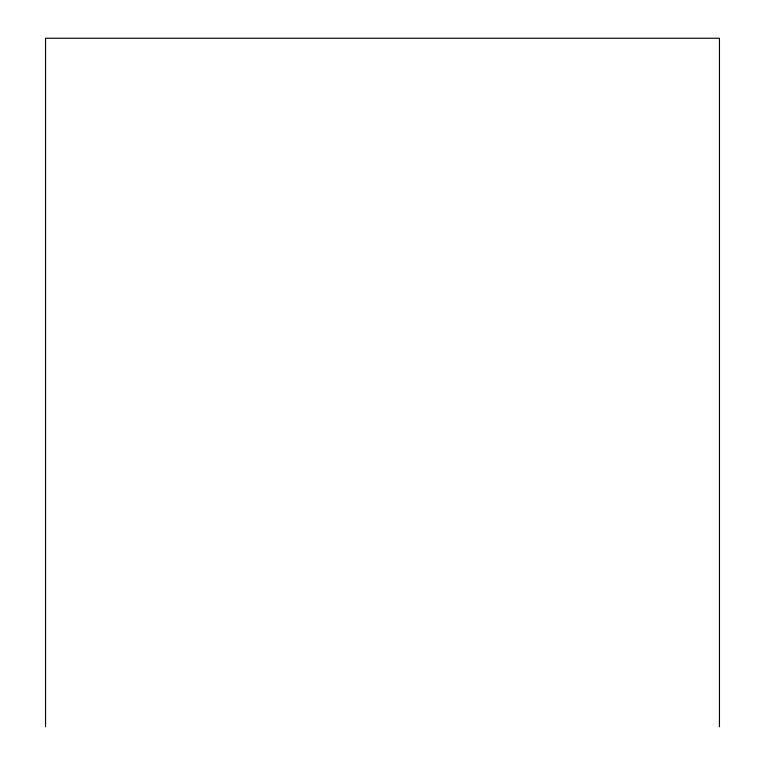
<?xml version="1.0" encoding="UTF-8"?>
<svg xmlns="http://www.w3.org/2000/svg" width="765" height="765" viewBox="0 0 765 765"><rect width="100%" height="100%" fill="white"/><g stroke="black" fill="none" stroke-linecap="round" stroke-linejoin="round"><path stroke-width="1.15" d="M719.454 726.75L719.454 38.25L45.546 38.25L45.546 726.75"/></g></svg>
